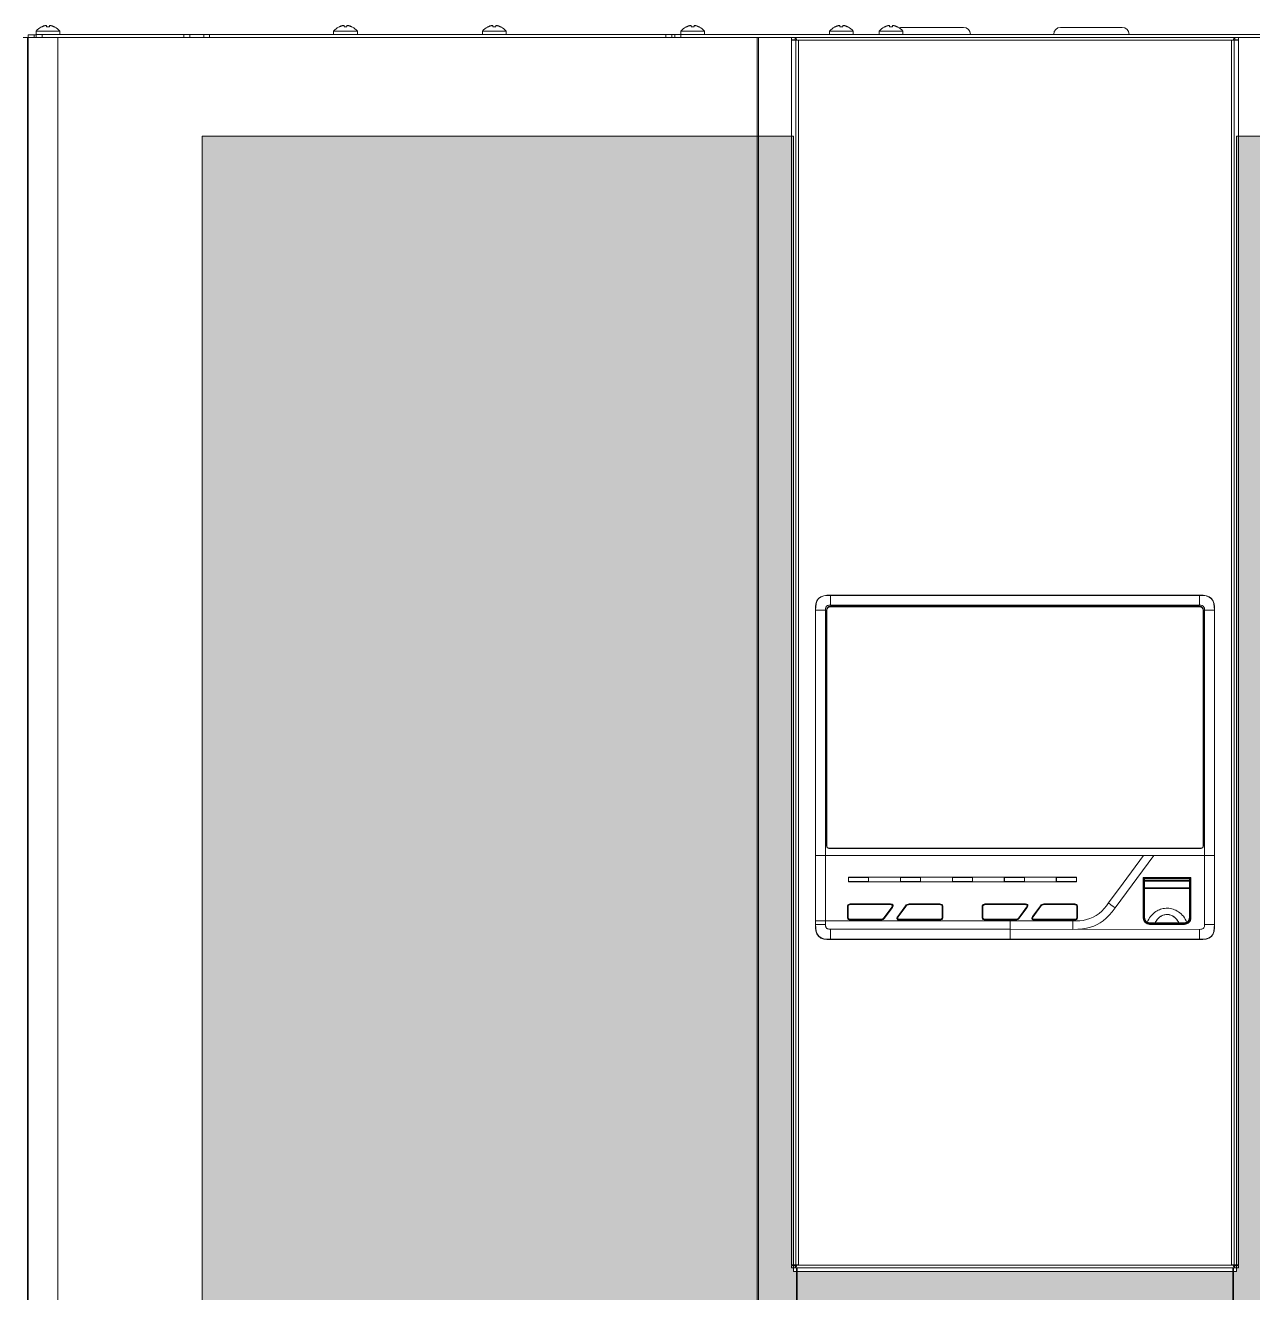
# Model space of a CAD drawing. Header units: millimetres. Extents: x 0 to 299, y -18 to 195.
# Drawn here: x 199.5 to 261.1, y 131.4 to 195 of the extents above; entities that cross this region are included whole.
import ezdxf

# ---------------------------------------------------------------- set-up
doc = ezdxf.new("R2010")
doc.units = ezdxf.units.MM
for name, color, linetype in [('2401-00460-M6-12PSTTHC_0', 7, 'Continuous'), ('4203-78022_0', 7, 'Continuous'), ('4208-01638_A_0', 7, 'Continuous'), ('4208-01643_A_0', 7, 'Continuous'), ('4209-00025-D30_0', 7, 'Continuous'), ('4212-06592_0', 7, 'Continuous'), ('4212-14515_0', 7, 'Continuous'), ('4212-14522_1_0', 7, 'Continuous'), ('4212-14525_0', 7, 'Continuous'), ('4212-14529_0', 7, 'Continuous'), ('ANJIAN_A_0', 7, 'Continuous'), ('DAOGUANGZHU_A_0', 7, 'Continuous'), ('EPO-ANJIAN_A_0', 7, 'Continuous'), ('EPO_A_0', 7, 'Continuous'), ('ZHUANGSHIMIANBAN_A_0', 7, 'Continuous')]:
    doc.layers.add(name, color=color, linetype=linetype)

msp = doc.modelspace()

# ---------------------------------------------------------------- hatches: boundary and pattern name
at = {"lineweight": 18}
h = msp.add_hatch(dxfattribs=at)
h.set_pattern_fill('HONEY', color=256, scale=0.298618, style=0)
h.set_pattern_definition([(0, (-4325.0375, -836.6914), (1.4221659, 0.82108767), [0.9481106, -1.8962212]), (120, (-4325.0375, -836.6914), (-1.42216573, 0.82108796), [0.9481106, -1.8962212]), (60, (-4325.0375, -836.6914), (1.7e-07, 1.64217563), [-1.8962212, 0.9481106])])
h.paths.add_polyline_path([(9.267, 189.393), (9.267, 15.727), (41.279, 15.727), (41.279, 189.393)])
edge = h.paths.add_edge_path()
edge.add_line((59.037, 15.727), (59.037, 189.443))
edge.add_line((90.849, 15.727), (59.037, 15.727))
edge.add_line((90.849, 189.443), (90.849, 15.727))
edge.add_line((59.037, 189.443), (90.849, 189.443))
edge = h.paths.add_edge_path()
edge.add_line((289.928, 15.727), (208.345, 15.727))
edge.add_line((208.345, 15.727), (208.345, 189.443))
edge.add_line((238.018, 189.443), (208.345, 189.443))
edge.add_line((238.018, 132.507), (238.018, 189.443))
edge.add_line((238.018, 132.507), (260.255, 132.507))
edge.add_line((260.255, 132.507), (260.255, 189.443))
edge.add_line((260.255, 189.443), (289.928, 189.443))
edge.add_line((289.928, 189.443), (289.928, 15.727))
edge = h.paths.add_edge_path()
edge.add_line((190.389, 15.727), (108.806, 15.727))
edge.add_line((108.806, 15.727), (108.806, 189.443))
edge.add_line((190.389, 189.443), (190.389, 15.727))
edge.add_line((108.806, 189.443), (190.389, 189.443))

# ---------------------------------------------------------------- linework, layer by layer
at = {"layer": '2401-00460-M6-12PSTTHC_0', "color": 7, "linetype": 'Continuous', "lineweight": 18}
for p, q in [((200.014, 194.549), (200.014, 194.709)), ((201.208, 194.709), (200.014, 194.709)), ((200.288, 194.919), (200.288, 194.924)), ((200.449, 194.985), (200.43, 194.98)), ((200.464, 194.989), (200.447, 194.985)), ((200.478, 194.992), (200.463, 194.988)), ((200.493, 194.995), (200.477, 194.992)), ((200.507, 194.997), (200.492, 194.995)), ((200.507, 194.997), (200.522, 195)), ((200.537, 195.001), (200.522, 195)), ((200.537, 194.919), (200.537, 195.001)), ((200.686, 195.001), (200.686, 194.919)), ((200.701, 195), (200.686, 195.001)), ((200.716, 194.997), (200.701, 195)), ((200.731, 194.995), (200.715, 194.997)), ((200.745, 194.992), (200.73, 194.995)), ((200.76, 194.988), (200.744, 194.992)), ((200.775, 194.985), (200.759, 194.989)), ((200.933, 194.92), (200.935, 194.919)), ((200.935, 194.924), (200.935, 194.919)), ((201.208, 194.549), (201.208, 194.709)), ((214.945, 194.549), (214.945, 194.709)), ((216.139, 194.709), (214.945, 194.709)), ((215.219, 194.919), (215.219, 194.924)), ((215.38, 194.985), (215.361, 194.98)), ((215.395, 194.989), (215.378, 194.985)), ((215.409, 194.992), (215.393, 194.988)), ((215.423, 194.995), (215.408, 194.992)), ((215.438, 194.997), (215.423, 194.995)), ((215.438, 194.997), (215.453, 195)), ((215.467, 195.001), (215.453, 195)), ((215.467, 194.919), (215.467, 195.001)), ((215.617, 195.001), (215.617, 194.919)), ((215.632, 195), (215.617, 195.001)), ((215.647, 194.997), (215.632, 195)), ((215.662, 194.995), (215.646, 194.997)), ((215.676, 194.992), (215.661, 194.995)), ((215.691, 194.988), (215.675, 194.992)), ((215.706, 194.985), (215.689, 194.989)), ((215.864, 194.92), (215.866, 194.919)), ((215.866, 194.924), (215.866, 194.919)), ((216.139, 194.549), (216.139, 194.709)), ((222.41, 194.549), (222.41, 194.709)), ((223.605, 194.709), (222.41, 194.709)), ((222.684, 194.919), (222.684, 194.924)), ((222.845, 194.985), (222.826, 194.98)), ((222.86, 194.989), (222.844, 194.985)), ((222.874, 194.992), (222.859, 194.988)), ((222.889, 194.995), (222.874, 194.992)), ((222.903, 194.997), (222.888, 194.995)), ((222.903, 194.997), (222.918, 195)), ((222.933, 195.001), (222.918, 195)), ((222.933, 194.919), (222.933, 195.001)), ((223.082, 195.001), (223.082, 194.919)), ((223.097, 195), (223.082, 195.001)), ((223.112, 194.997), (223.097, 195)), ((223.127, 194.995), (223.112, 194.997)), ((223.142, 194.992), (223.126, 194.995)), ((223.156, 194.988), (223.141, 194.992)), ((223.172, 194.985), (223.155, 194.989)), ((223.329, 194.92), (223.331, 194.919)), ((223.331, 194.924), (223.331, 194.919)), ((223.605, 194.549), (223.605, 194.709)), ((232.364, 194.549), (232.364, 194.709)), ((233.559, 194.709), (232.364, 194.709)), ((232.638, 194.919), (232.638, 194.924)), ((232.799, 194.985), (232.78, 194.98)), ((232.814, 194.989), (232.797, 194.985)), ((232.828, 194.992), (232.813, 194.988)), ((232.843, 194.995), (232.827, 194.992)), ((232.857, 194.997), (232.842, 194.995)), ((232.857, 194.997), (232.872, 195)), ((232.887, 195.001), (232.872, 195)), ((232.887, 194.919), (232.887, 195.001)), ((233.036, 195.001), (233.036, 194.919)), ((233.051, 195), (233.036, 195.001)), ((233.066, 194.997), (233.051, 195)), ((233.081, 194.995), (233.066, 194.997)), ((233.096, 194.992), (233.08, 194.995)), ((233.11, 194.988), (233.095, 194.992)), ((233.126, 194.985), (233.109, 194.989)), ((233.283, 194.92), (233.285, 194.919)), ((233.285, 194.924), (233.285, 194.919)), ((233.559, 194.549), (233.559, 194.709)), ((241.024, 194.709), (239.83, 194.709)), ((239.83, 194.549), (239.83, 194.709)), ((240.103, 194.919), (240.103, 194.924)), ((240.265, 194.985), (240.246, 194.98)), ((240.28, 194.989), (240.263, 194.985)), ((240.294, 194.992), (240.278, 194.988)), ((240.308, 194.995), (240.293, 194.992)), ((240.323, 194.997), (240.307, 194.995)), ((240.322, 194.997), (240.337, 195)), ((240.352, 195.001), (240.337, 195)), ((240.352, 194.919), (240.352, 195.001)), ((240.502, 195.001), (240.502, 194.919)), ((240.516, 195), (240.502, 195.001)), ((240.531, 194.997), (240.516, 195)), ((240.546, 194.995), (240.531, 194.997)), ((240.561, 194.992), (240.546, 194.995)), ((240.576, 194.988), (240.56, 194.992)), ((240.591, 194.985), (240.574, 194.989)), ((240.748, 194.92), (240.75, 194.919)), ((240.75, 194.924), (240.75, 194.919)), ((241.024, 194.549), (241.024, 194.709)), ((243.513, 194.709), (242.318, 194.709)), ((242.318, 194.549), (242.318, 194.709)), ((242.592, 194.919), (242.592, 194.924)), ((242.753, 194.985), (242.734, 194.98)), ((242.768, 194.989), (242.751, 194.985)), ((242.782, 194.992), (242.767, 194.988)), ((242.797, 194.995), (242.781, 194.992)), ((242.811, 194.997), (242.796, 194.995)), ((242.811, 194.997), (242.826, 195)), ((242.841, 195.001), (242.826, 195)), ((242.841, 194.919), (242.841, 195.001)), ((242.99, 195.001), (242.99, 194.919)), ((243.005, 195), (242.99, 195.001)), ((243.02, 194.997), (243.005, 195)), ((243.035, 194.995), (243.019, 194.997)), ((243.049, 194.992), (243.034, 194.995)), ((243.064, 194.988), (243.048, 194.992)), ((243.079, 194.985), (243.063, 194.989)), ((243.237, 194.92), (243.239, 194.919)), ((243.239, 194.924), (243.239, 194.919)), ((243.513, 194.549), (243.513, 194.709))]:
    msp.add_line(p, q, dxfattribs=at)
for points in [[(200.288, 194.924), (200.262, 194.909), (200.201, 194.869), (200.139, 194.823), (200.077, 194.769), (200.014, 194.709)], [(200.288, 194.919), (200.317, 194.935), (200.344, 194.947), (200.368, 194.958), (200.39, 194.966), (200.411, 194.974), (200.43, 194.98)], [(200.433, 194.981), (200.416, 194.975), (200.396, 194.969), (200.375, 194.96), (200.352, 194.951), (200.33, 194.941), (200.314, 194.933)], [(200.611, 194.924), (200.586, 194.924), (200.561, 194.922), (200.537, 194.919)], [(200.686, 194.919), (200.661, 194.922), (200.636, 194.924), (200.611, 194.924)], [(200.935, 194.919), (200.905, 194.935), (200.879, 194.947), (200.855, 194.958), (200.832, 194.966), (200.811, 194.974), (200.792, 194.98), (200.773, 194.985)], [(200.789, 194.981), (200.807, 194.975), (200.826, 194.969), (200.848, 194.96), (200.87, 194.951), (200.893, 194.941), (200.909, 194.933)], [(200.935, 194.924), (200.96, 194.909), (201.022, 194.869), (201.084, 194.823), (201.146, 194.769), (201.208, 194.709)], [(215.219, 194.924), (215.193, 194.909), (215.132, 194.869), (215.07, 194.823), (215.007, 194.769), (214.945, 194.709)], [(215.219, 194.919), (215.248, 194.935), (215.275, 194.947), (215.299, 194.958), (215.321, 194.966), (215.342, 194.974), (215.361, 194.98)], [(215.364, 194.981), (215.346, 194.975), (215.327, 194.969), (215.305, 194.96), (215.283, 194.951), (215.261, 194.941), (215.245, 194.933)], [(215.542, 194.924), (215.517, 194.924), (215.492, 194.922), (215.467, 194.919)], [(215.617, 194.919), (215.592, 194.922), (215.567, 194.924), (215.542, 194.924)], [(215.866, 194.919), (215.836, 194.935), (215.81, 194.947), (215.786, 194.958), (215.763, 194.966), (215.742, 194.974), (215.723, 194.98), (215.704, 194.985)], [(215.72, 194.981), (215.738, 194.975), (215.757, 194.969), (215.779, 194.96), (215.801, 194.951), (215.824, 194.941), (215.84, 194.933)], [(215.866, 194.924), (215.891, 194.909), (215.953, 194.869), (216.015, 194.823), (216.077, 194.769), (216.139, 194.709)], [(222.684, 194.924), (222.659, 194.909), (222.597, 194.869), (222.535, 194.823), (222.473, 194.769), (222.41, 194.709)], [(222.684, 194.919), (222.713, 194.935), (222.74, 194.947), (222.764, 194.958), (222.786, 194.966), (222.807, 194.974), (222.826, 194.98)], [(222.83, 194.981), (222.812, 194.975), (222.792, 194.969), (222.771, 194.96), (222.748, 194.951), (222.726, 194.941), (222.71, 194.933)], [(223.008, 194.924), (222.983, 194.924), (222.958, 194.922), (222.933, 194.919)], [(223.082, 194.919), (223.057, 194.922), (223.032, 194.924), (223.008, 194.924)], [(223.331, 194.919), (223.302, 194.935), (223.275, 194.947), (223.251, 194.958), (223.229, 194.966), (223.208, 194.974), (223.189, 194.98), (223.17, 194.985)], [(223.186, 194.981), (223.203, 194.975), (223.223, 194.969), (223.244, 194.96), (223.267, 194.951), (223.289, 194.941), (223.305, 194.933)], [(223.331, 194.924), (223.357, 194.909), (223.418, 194.869), (223.48, 194.823), (223.542, 194.769), (223.605, 194.709)], [(232.638, 194.924), (232.613, 194.909), (232.551, 194.869), (232.489, 194.823), (232.427, 194.769), (232.364, 194.709)], [(232.638, 194.919), (232.667, 194.935), (232.694, 194.947), (232.718, 194.958), (232.74, 194.966), (232.761, 194.974), (232.78, 194.98)], [(232.783, 194.981), (232.766, 194.975), (232.746, 194.969), (232.725, 194.96), (232.702, 194.951), (232.68, 194.941), (232.664, 194.933)], [(232.961, 194.924), (232.937, 194.924), (232.912, 194.922), (232.887, 194.919)], [(233.036, 194.919), (233.011, 194.922), (232.986, 194.924), (232.961, 194.924)], [(233.285, 194.919), (233.256, 194.935), (233.229, 194.947), (233.205, 194.958), (233.183, 194.966), (233.162, 194.974), (233.143, 194.98), (233.124, 194.985)], [(233.139, 194.981), (233.157, 194.975), (233.177, 194.969), (233.198, 194.96), (233.221, 194.951), (233.243, 194.941), (233.259, 194.933)], [(233.285, 194.924), (233.31, 194.909), (233.372, 194.869), (233.434, 194.823), (233.496, 194.769), (233.559, 194.709)], [(240.103, 194.924), (240.078, 194.909), (240.016, 194.869), (239.954, 194.823), (239.892, 194.769), (239.83, 194.709)], [(240.103, 194.919), (240.133, 194.935), (240.159, 194.947), (240.184, 194.958), (240.206, 194.966), (240.227, 194.974), (240.246, 194.98)], [(240.249, 194.981), (240.231, 194.975), (240.212, 194.969), (240.19, 194.96), (240.168, 194.951), (240.145, 194.941), (240.129, 194.933)], [(240.427, 194.924), (240.402, 194.924), (240.377, 194.922), (240.352, 194.919)], [(240.502, 194.919), (240.477, 194.922), (240.452, 194.924), (240.427, 194.924)], [(240.75, 194.919), (240.721, 194.935), (240.694, 194.947), (240.67, 194.958), (240.648, 194.966), (240.627, 194.974), (240.608, 194.98), (240.589, 194.985)], [(240.605, 194.981), (240.623, 194.975), (240.642, 194.969), (240.664, 194.96), (240.686, 194.951), (240.708, 194.941), (240.724, 194.933)], [(240.75, 194.924), (240.776, 194.909), (240.837, 194.869), (240.899, 194.823), (240.962, 194.769), (241.024, 194.709)], [(242.592, 194.924), (242.566, 194.909), (242.505, 194.869), (242.443, 194.823), (242.381, 194.769), (242.318, 194.709)], [(242.592, 194.919), (242.621, 194.935), (242.648, 194.947), (242.672, 194.958), (242.694, 194.966), (242.715, 194.974), (242.734, 194.98)], [(242.737, 194.981), (242.72, 194.975), (242.7, 194.969), (242.679, 194.96), (242.656, 194.951), (242.634, 194.941), (242.618, 194.933)], [(242.915, 194.924), (242.891, 194.924), (242.866, 194.922), (242.841, 194.919)], [(242.99, 194.919), (242.965, 194.922), (242.94, 194.924), (242.915, 194.924)], [(243.239, 194.919), (243.21, 194.935), (243.183, 194.947), (243.159, 194.958), (243.136, 194.966), (243.116, 194.974), (243.097, 194.98), (243.077, 194.985)], [(243.093, 194.981), (243.111, 194.975), (243.131, 194.969), (243.152, 194.96), (243.175, 194.951), (243.197, 194.941), (243.213, 194.933)], [(243.239, 194.924), (243.264, 194.909), (243.326, 194.869), (243.388, 194.823), (243.45, 194.769), (243.513, 194.709)]]:
    msp.add_lwpolyline(points, dxfattribs=at)
at = {"layer": '4203-78022_0', "color": 7, "linetype": 'Continuous', "lineweight": 18}
for p, q in [((260.346, 194.4), (237.927, 194.4)), ((237.927, 194.4), (237.927, 194.281)), ((237.927, 194.281), (238.102, 194.281)), ((238.265, 194.251), (237.927, 194.251)), ((237.927, 132.835), (237.927, 194.251)), ((238.102, 194.4), (238.102, 194.281)), ((238.147, 132.835), (238.147, 194.251)), ((238.177, 194.288), (238.187, 194.261)), ((260.086, 194.261), (238.187, 194.261)), ((238.187, 194.251), (238.187, 194.261)), ((238.265, 132.835), (238.265, 194.251)), ((260.008, 194.251), (260.346, 194.251)), ((260.008, 194.251), (260.008, 132.835)), ((260.097, 194.288), (260.086, 194.261)), ((260.086, 194.251), (260.086, 194.261)), ((260.127, 194.251), (260.127, 132.835)), ((260.171, 194.4), (260.171, 194.281)), ((260.171, 194.281), (260.346, 194.281)), ((260.346, 194.4), (260.346, 194.281)), ((260.346, 194.251), (260.346, 132.835)), ((238.265, 132.835), (237.927, 132.835)), ((238.102, 132.805), (237.927, 132.805)), ((237.927, 132.686), (237.927, 132.805)), ((260.346, 132.686), (237.927, 132.686)), ((238.102, 132.686), (238.102, 132.805)), ((238.177, 132.798), (238.187, 132.825)), ((238.187, 132.825), (238.187, 132.835)), ((260.086, 132.825), (238.187, 132.825)), ((260.008, 132.835), (260.346, 132.835)), ((260.086, 132.825), (260.086, 132.835)), ((260.097, 132.798), (260.086, 132.825)), ((260.346, 132.805), (260.171, 132.805)), ((260.171, 132.686), (260.171, 132.805)), ((260.346, 132.686), (260.346, 132.805))]:
    msp.add_line(p, q, dxfattribs=at)
for points in [[(238.102, 194.4), (238.113, 194.397), (238.123, 194.389), (238.134, 194.377), (238.145, 194.359), (238.155, 194.338), (238.166, 194.314), (238.177, 194.288)], [(238.102, 194.281), (238.113, 194.28), (238.123, 194.279), (238.134, 194.277), (238.145, 194.275), (238.155, 194.272), (238.166, 194.268), (238.177, 194.265), (238.187, 194.261)], [(260.171, 194.281), (260.161, 194.28), (260.15, 194.279), (260.139, 194.277), (260.129, 194.275), (260.118, 194.272), (260.107, 194.268), (260.097, 194.265), (260.086, 194.261)], [(260.171, 194.4), (260.161, 194.397), (260.15, 194.389), (260.139, 194.377), (260.129, 194.359), (260.118, 194.338), (260.107, 194.314), (260.097, 194.288)], [(238.102, 132.805), (238.113, 132.806), (238.123, 132.807), (238.134, 132.809), (238.145, 132.811), (238.155, 132.814), (238.166, 132.817), (238.177, 132.821), (238.187, 132.825)], [(238.102, 132.686), (238.113, 132.688), (238.123, 132.696), (238.134, 132.709), (238.145, 132.727), (238.155, 132.748), (238.166, 132.772), (238.177, 132.798)], [(260.171, 132.805), (260.161, 132.806), (260.15, 132.807), (260.139, 132.809), (260.129, 132.811), (260.118, 132.814), (260.107, 132.817), (260.097, 132.821), (260.086, 132.825)], [(260.171, 132.686), (260.161, 132.688), (260.15, 132.696), (260.139, 132.709), (260.129, 132.727), (260.118, 132.748), (260.107, 132.772), (260.097, 132.798)]]:
    msp.add_lwpolyline(points, dxfattribs=at)
at = {"layer": '4208-01638_A_0', "color": 7, "linetype": 'Continuous', "lineweight": 18}
for p, q in [((239.122, 149.911), (239.123, 153.377)), ((239.123, 153.377), (259.14, 153.375)), ((239.133, 153.377), (239.133, 149.911)), ((239.631, 153.377), (239.63, 150.097)), ((256.11, 153.375), (254.164, 150.741)), ((254.56, 151.98), (255.59, 153.375)), ((258.642, 153.375), (258.642, 149.869)), ((259.139, 149.908), (259.14, 153.375)), ((259.15, 153.375), (259.15, 149.908)), ((252.225, 152.288), (240.778, 152.289)), ((240.778, 152.289), (240.778, 152.054)), ((241.793, 152.054), (240.778, 152.054)), ((241.793, 152.054), (241.793, 152.289)), ((241.793, 152.054), (243.386, 152.054)), ((243.386, 152.289), (243.386, 152.054)), ((243.386, 152.054), (249.617, 152.053)), ((244.401, 152.053), (244.401, 152.289)), ((245.993, 152.289), (245.993, 152.053)), ((247.009, 152.053), (247.009, 152.289)), ((248.601, 152.288), (248.601, 152.053)), ((249.617, 152.053), (249.617, 152.288)), ((249.617, 152.053), (251.209, 152.053)), ((251.209, 152.288), (251.209, 152.053)), ((252.225, 152.053), (251.209, 152.053)), ((252.225, 152.053), (252.225, 152.288)), ((253.827, 150.988), (254.56, 151.98)), ((257.959, 152.262), (255.57, 152.262)), ((255.57, 152.262), (255.57, 150.231)), ((255.59, 152.242), (255.57, 152.262)), ((255.59, 152.242), (257.94, 152.242)), ((255.59, 150.231), (255.59, 152.242)), ((255.59, 152.057), (255.62, 152.057)), ((257.91, 152.057), (257.939, 152.057)), ((257.94, 152.242), (257.939, 150.231)), ((257.94, 152.242), (257.959, 152.262)), ((257.959, 150.231), (257.959, 152.262)), ((255.59, 151.838), (255.62, 151.838)), ((255.62, 151.615), (255.59, 151.615)), ((255.59, 151.595), (255.62, 151.595)), ((255.62, 151.565), (255.59, 151.565)), ((255.59, 151.545), (255.62, 151.545)), ((257.939, 151.615), (257.909, 151.615)), ((257.909, 151.595), (257.939, 151.595)), ((257.939, 151.565), (257.909, 151.565)), ((257.909, 151.545), (257.939, 151.545)), ((257.91, 151.838), (257.939, 151.838)), ((240.725, 150.283), (240.725, 150.798)), ((240.866, 150.938), (242.893, 150.938)), ((242.983, 150.76), (242.59, 150.227)), ((243.251, 150.314), (243.645, 150.848)), ((243.823, 150.938), (245.372, 150.938)), ((245.513, 150.797), (245.513, 150.274)), ((247.489, 150.282), (247.489, 150.797)), ((247.63, 150.938), (249.657, 150.937)), ((249.747, 150.76), (249.353, 150.227)), ((250.015, 150.313), (250.409, 150.848)), ((250.587, 150.937), (252.136, 150.937)), ((252.276, 150.796), (252.276, 150.273)), ((239.63, 150.097), (239.63, 149.864)), ((242.412, 150.138), (240.866, 150.142)), ((245.372, 150.134), (243.34, 150.136)), ((247.357, 150.083), (248.901, 150.083)), ((249.176, 150.137), (247.63, 150.141)), ((248.901, 150.083), (252.031, 150.083)), ((248.901, 149.167), (248.901, 150.082)), ((252.136, 150.133), (250.104, 150.135)), ((252.031, 149.664), (252.031, 150.082)), ((255.59, 150.231), (255.57, 150.231)), ((257.959, 150.231), (257.939, 150.231)), ((239.133, 149.911), (239.122, 149.911)), ((239.125, 149.74), (239.122, 149.911)), ((242.635, 149.67), (239.871, 149.678)), ((239.875, 149.168), (239.875, 149.678)), ((248.901, 149.665), (258.401, 149.664)), ((257.641, 149.932), (255.889, 149.933)), ((255.889, 149.913), (255.889, 149.933)), ((255.889, 149.913), (257.641, 149.913)), ((257.641, 149.932), (257.641, 149.913)), ((258.397, 149.155), (258.397, 149.664)), ((258.642, 149.908), (259.15, 149.908)), ((239.875, 149.157), (239.702, 149.16)), ((239.875, 149.168), (258.397, 149.166)), ((239.875, 149.157), (239.875, 149.168)), ((258.397, 149.155), (239.875, 149.157)), ((258.568, 149.158), (258.397, 149.155))]:
    msp.add_line(p, q, dxfattribs=at)
for points in [[(240.725, 150.797), (240.729, 150.846), (240.746, 150.887), (240.777, 150.918), (240.818, 150.934), (240.866, 150.937)], [(242.893, 150.937), (242.933, 150.935), (242.969, 150.927), (242.997, 150.911), (243.015, 150.888), (243.023, 150.859), (243.02, 150.827), (243.006, 150.793), (242.983, 150.76)], [(243.645, 150.847), (243.679, 150.887), (243.722, 150.917), (243.771, 150.933), (243.823, 150.937)], [(245.372, 150.937), (245.421, 150.933), (245.462, 150.916), (245.493, 150.885), (245.509, 150.844), (245.513, 150.796)], [(247.489, 150.796), (247.493, 150.845), (247.51, 150.886), (247.541, 150.917), (247.582, 150.933), (247.63, 150.937)], [(249.657, 150.936), (249.697, 150.935), (249.733, 150.926), (249.761, 150.91), (249.779, 150.887), (249.787, 150.858), (249.784, 150.826), (249.77, 150.792), (249.747, 150.759)], [(250.409, 150.847), (250.443, 150.886), (250.485, 150.916), (250.535, 150.932), (250.587, 150.936)], [(252.031, 150.083), (252.207, 150.085), (252.383, 150.094), (252.558, 150.115), (252.731, 150.151), (252.899, 150.205), (253.061, 150.276), (253.214, 150.364), (253.356, 150.467), (253.488, 150.584), (253.609, 150.712), (253.72, 150.847), (253.827, 150.988)], [(254.164, 150.741), (254.01, 150.54), (253.86, 150.367), (253.711, 150.22), (253.561, 150.097), (253.409, 149.993), (253.253, 149.905), (253.09, 149.831), (252.917, 149.77), (252.73, 149.722), (252.524, 149.688), (252.293, 149.669), (252.031, 149.664)], [(252.136, 150.936), (252.185, 150.932), (252.226, 150.916), (252.257, 150.885), (252.273, 150.843), (252.276, 150.795)], [(254.164, 150.741), (254.064, 150.816), (253.952, 150.898), (253.827, 150.989)], [(239.63, 150.097), (239.442, 150.095), (239.276, 150.095), (239.133, 150.097)], [(239.63, 150.097), (242.206, 150.089), (244.781, 150.084), (247.357, 150.083)], [(240.866, 150.142), (240.817, 150.146), (240.776, 150.163), (240.745, 150.194), (240.729, 150.235), (240.725, 150.283)], [(242.59, 150.227), (242.556, 150.188), (242.513, 150.158), (242.464, 150.142), (242.412, 150.138)], [(243.34, 150.136), (243.3, 150.138), (243.264, 150.146), (243.236, 150.163), (243.218, 150.186), (243.21, 150.215), (243.214, 150.247), (243.228, 150.281), (243.251, 150.314)], [(245.513, 150.274), (245.509, 150.225), (245.492, 150.184), (245.461, 150.153), (245.42, 150.137), (245.372, 150.135)], [(247.63, 150.141), (247.581, 150.145), (247.54, 150.162), (247.509, 150.193), (247.493, 150.234), (247.489, 150.282)], [(249.353, 150.227), (249.32, 150.187), (249.277, 150.157), (249.228, 150.141), (249.176, 150.137)], [(250.104, 150.135), (250.064, 150.137), (250.028, 150.146), (250, 150.162), (249.982, 150.186), (249.974, 150.214), (249.978, 150.246), (249.992, 150.28), (250.015, 150.313)], [(252.276, 150.273), (252.273, 150.225), (252.256, 150.183), (252.225, 150.153), (252.184, 150.137), (252.136, 150.134)], [(239.702, 149.16), (239.543, 149.179), (239.398, 149.228), (239.276, 149.315), (239.19, 149.438), (239.143, 149.583), (239.125, 149.74)], [(239.63, 149.904), (239.446, 149.905), (239.278, 149.907), (239.133, 149.911)], [(239.133, 149.911), (239.136, 149.735), (239.154, 149.578), (239.202, 149.436), (239.287, 149.317), (239.407, 149.234), (239.549, 149.188), (239.703, 149.171), (239.875, 149.168)], [(239.63, 149.864), (239.633, 149.829), (239.638, 149.799), (239.647, 149.772), (239.659, 149.749), (239.674, 149.73), (239.692, 149.714), (239.712, 149.702), (239.736, 149.693), (239.764, 149.686), (239.796, 149.681), (239.832, 149.679), (239.871, 149.678)], [(242.635, 149.67), (245.65, 149.666), (248.901, 149.665)], [(258.397, 149.166), (258.572, 149.169), (258.73, 149.187), (258.872, 149.235), (258.99, 149.32), (259.073, 149.44), (259.119, 149.581), (259.136, 149.736), (259.139, 149.908)], [(258.642, 149.869), (258.638, 149.815), (258.627, 149.769), (258.607, 149.732), (258.576, 149.7), (258.55, 149.684), (258.512, 149.672), (258.462, 149.665), (258.401, 149.664)], [(259.15, 149.908), (259.147, 149.735), (259.128, 149.576), (259.079, 149.431), (258.992, 149.309), (258.869, 149.223), (258.724, 149.176), (258.568, 149.158)]]:
    msp.add_lwpolyline(points, dxfattribs=at)
for centre, radius, start, end in [((255.889, 150.231), 0.319, 180.03939, 270.03478), ((255.889, 150.231), 0.299, 179.99154, 269.99352), ((257.641, 150.231), 0.319, 270.03479, 0.03936), ((257.641, 150.231), 0.299, 269.99352, 359.99154)]:
    msp.add_arc(centre, radius, start, end, dxfattribs=at)
at = {"layer": '4208-01643_A_0', "color": 7, "linetype": 'Continuous', "lineweight": 18}
for p, q in [((245.007, 166.425), (239.876, 166.425)), ((239.877, 165.917), (239.876, 166.425)), ((245.007, 166.415), (239.876, 166.415)), ((239.877, 165.917), (258.396, 165.917)), ((258.397, 166.425), (245.007, 166.425)), ((258.397, 166.415), (245.007, 166.415)), ((258.396, 165.917), (258.397, 166.425)), ((239.631, 165.671), (239.123, 165.672)), ((239.123, 165.672), (239.123, 153.375)), ((239.133, 165.672), (239.133, 153.375)), ((239.631, 153.375), (239.631, 165.683)), ((239.68, 165.668), (239.68, 153.843)), ((258.394, 165.867), (239.879, 165.867)), ((258.593, 153.843), (258.593, 165.668)), ((258.643, 165.712), (258.643, 153.375)), ((258.643, 165.671), (259.151, 165.672)), ((259.14, 153.375), (259.14, 165.672)), ((259.151, 153.375), (259.151, 165.672)), ((259.151, 153.375), (239.123, 153.375)), ((239.8, 153.723), (258.473, 153.723))]:
    msp.add_line(p, q, dxfattribs=at)
for points in [[(239.123, 165.672), (239.125, 165.84), (239.144, 165.993), (239.191, 166.135), (239.275, 166.256), (239.395, 166.344), (239.539, 166.397), (239.698, 166.421), (239.876, 166.425)], [(239.133, 165.672), (239.136, 165.838), (239.154, 165.99), (239.2, 166.13), (239.283, 166.25), (239.402, 166.336), (239.545, 166.388), (239.702, 166.411), (239.876, 166.415)], [(239.631, 165.683), (239.631, 165.727), (239.635, 165.765), (239.642, 165.799), (239.653, 165.828), (239.667, 165.851), (239.685, 165.871), (239.706, 165.887), (239.73, 165.899), (239.76, 165.909), (239.795, 165.914), (239.834, 165.917), (239.877, 165.917)], [(258.396, 165.917), (258.466, 165.915), (258.53, 165.904), (258.584, 165.874), (258.619, 165.829), (258.637, 165.774), (258.643, 165.712)], [(258.397, 166.425), (258.577, 166.421), (258.739, 166.396), (258.885, 166.34), (259.004, 166.25), (259.086, 166.127), (259.131, 165.987), (259.148, 165.835), (259.151, 165.672)], [(258.397, 166.415), (258.577, 166.41), (258.737, 166.386), (258.879, 166.331), (258.996, 166.243), (259.077, 166.124), (259.12, 165.986), (259.137, 165.836), (259.14, 165.672)]]:
    msp.add_lwpolyline(points, dxfattribs=at)
for centre, radius, start, end in [((239.879, 165.668), 0.199, 90, 180), ((258.394, 165.668), 0.199, 0, 90), ((239.8, 153.843), 0.119, 180, 270), ((258.473, 153.843), 0.119, 270, 0)]:
    msp.add_arc(centre, radius, start, end, dxfattribs=at)
at = {"layer": '4209-00025-D30_0', "color": 7, "linetype": 'Continuous', "lineweight": 18}
for p, q in [((243.463, 194.898), (246.549, 194.898)), ((251.426, 194.898), (254.512, 194.898))]:
    msp.add_line(p, q, dxfattribs=at)
for centre, start, end in [((243.463, 194.549), 90, 113.13669), ((246.549, 194.549), 0, 90), ((251.426, 194.549), 90, 180), ((254.512, 194.549), 0, 90)]:
    msp.add_arc(centre, 0.348, start, end, dxfattribs=at)
at = {"layer": '4212-06592_0', "color": 7, "linetype": 'Continuous', "lineweight": 18}
for p, q in [((199.616, 194.4), (199.367, 194.4)), ((199.586, 194.4), (199.586, 10.023))]:
    msp.add_line(p, q, dxfattribs=at)
at = {"layer": '4212-14515_0', "color": 7, "linetype": 'Continuous', "lineweight": 18}
for p, q in [((232.066, 194.549), (232.066, 194.4)), ((232.066, 194.549), (291.441, 194.549)), ((232.364, 194.549), (232.364, 194.4))]:
    msp.add_line(p, q, dxfattribs=at)
at = {"layer": '4212-14522_1_0', "color": 7, "linetype": 'Continuous', "lineweight": 18}
for p, q in [((199.616, 194.4), (199.616, 10.75)), ((237.927, 194.4), (199.616, 194.4)), ((201.109, 194.4), (201.109, 10.75)), ((236.204, 194.4), (236.204, 10.75)), ((236.267, 194.4), (236.267, 10.75)), ((238.175, 194.265), (238.175, 194.251)), ((260.098, 194.265), (260.098, 194.251)), ((298.657, 194.4), (260.346, 194.4)), ((238.175, 132.835), (238.175, 132.821)), ((238.175, 132.686), (238.175, 10.75)), ((238.201, 132.686), (238.201, 10.75)), ((260.072, 132.686), (260.072, 10.75)), ((260.098, 132.835), (260.098, 132.821)), ((260.098, 132.686), (260.098, 10.75))]:
    msp.add_line(p, q, dxfattribs=at)
at = {"layer": '4212-14522_1_0', "color": 0, "linetype": 'Continuous', "lineweight": 18}
for p, q in [((208.345, 15.727), (208.345, 189.443)), ((238.018, 189.443), (208.345, 189.443)), ((238.018, 132.507), (238.018, 189.443)), ((260.255, 189.443), (289.928, 189.443)), ((260.255, 132.507), (260.255, 189.443)), ((238.018, 132.507), (260.255, 132.507))]:
    msp.add_line(p, q, dxfattribs=at)
at = {"layer": '4212-14525_0', "color": 7, "linetype": 'Continuous', "lineweight": 18}
for p, q in [((199.616, 194.4), (199.616, 194.519)), ((199.616, 194.519), (200.014, 194.519)), ((199.914, 194.4), (199.914, 194.519))]:
    msp.add_line(p, q, dxfattribs=at)
at = {"layer": '4212-14529_0', "color": 7, "linetype": 'Continuous', "lineweight": 18}
for p, q in [((200.014, 194.4), (200.014, 194.549)), ((200.014, 194.549), (232.066, 194.549)), ((200.313, 194.4), (200.313, 194.549)), ((207.43, 194.4), (207.43, 194.549)), ((207.728, 194.4), (207.728, 194.549)), ((208.425, 194.4), (208.425, 194.549)), ((208.724, 194.4), (208.724, 194.549)), ((231.618, 194.4), (231.618, 194.549)), ((231.916, 194.4), (231.916, 194.549))]:
    msp.add_line(p, q, dxfattribs=at)
at = {"layer": 'ANJIAN_A_0', "color": 7, "linetype": 'Continuous', "lineweight": 18}
for p, q in [((240.75, 150.798), (240.742, 150.798)), ((240.742, 150.798), (240.743, 150.283)), ((240.75, 150.798), (240.75, 150.283)), ((240.76, 150.282), (240.76, 150.797)), ((240.866, 150.921), (242.893, 150.921)), ((240.866, 150.903), (240.866, 150.921)), ((242.893, 150.913), (240.866, 150.914)), ((242.893, 150.903), (240.866, 150.903)), ((242.562, 150.247), (242.955, 150.78)), ((242.563, 150.233), (242.963, 150.775)), ((242.969, 150.77), (242.569, 150.229)), ((242.893, 150.921), (242.893, 150.903)), ((242.963, 150.775), (242.955, 150.78)), ((242.963, 150.775), (242.969, 150.77)), ((243.659, 150.838), (243.265, 150.303)), ((243.665, 150.834), (243.271, 150.299)), ((243.673, 150.827), (243.279, 150.293)), ((243.659, 150.838), (243.665, 150.834)), ((243.665, 150.834), (243.673, 150.827)), ((243.823, 150.921), (245.372, 150.921)), ((243.823, 150.903), (243.823, 150.921)), ((245.372, 150.913), (243.823, 150.913)), ((245.372, 150.903), (243.823, 150.903)), ((245.372, 150.921), (245.372, 150.903)), ((245.478, 150.796), (245.478, 150.273)), ((245.488, 150.797), (245.496, 150.797)), ((245.488, 150.797), (245.488, 150.274)), ((245.495, 150.797), (245.495, 150.274)), ((247.514, 150.797), (247.506, 150.797)), ((247.506, 150.797), (247.507, 150.282)), ((247.514, 150.797), (247.514, 150.282)), ((247.524, 150.282), (247.524, 150.796)), ((247.63, 150.921), (249.657, 150.92)), ((247.63, 150.902), (247.63, 150.921)), ((249.657, 150.913), (247.63, 150.913)), ((249.657, 150.902), (247.63, 150.902)), ((249.326, 150.246), (249.719, 150.78)), ((249.327, 150.233), (249.727, 150.774)), ((249.733, 150.77), (249.333, 150.228)), ((249.657, 150.92), (249.657, 150.902)), ((249.727, 150.774), (249.719, 150.78)), ((249.727, 150.774), (249.733, 150.77)), ((250.423, 150.837), (250.029, 150.303)), ((250.429, 150.833), (250.034, 150.298)), ((250.437, 150.826), (250.043, 150.292)), ((250.423, 150.837), (250.429, 150.833)), ((250.429, 150.833), (250.437, 150.826)), ((250.587, 150.92), (252.136, 150.92)), ((250.587, 150.902), (250.587, 150.92)), ((252.136, 150.912), (250.587, 150.913)), ((252.136, 150.902), (250.587, 150.902)), ((252.136, 150.92), (252.136, 150.902)), ((252.242, 150.796), (252.242, 150.273)), ((252.252, 150.796), (252.259, 150.796)), ((252.252, 150.796), (252.252, 150.273)), ((252.259, 150.796), (252.259, 150.273)), ((240.743, 150.283), (240.75, 150.283)), ((240.866, 150.176), (242.423, 150.172)), ((240.866, 150.176), (240.866, 150.16)), ((240.866, 150.167), (242.423, 150.162)), ((242.423, 150.156), (240.866, 150.16)), ((242.423, 150.172), (242.423, 150.156)), ((242.555, 150.239), (242.562, 150.247)), ((242.569, 150.229), (242.563, 150.233)), ((243.235, 150.255), (243.242, 150.252)), ((243.271, 150.299), (243.265, 150.303)), ((243.34, 150.17), (245.372, 150.168)), ((243.34, 150.17), (243.34, 150.154)), ((243.34, 150.161), (245.372, 150.158)), ((245.372, 150.152), (243.34, 150.154)), ((245.372, 150.152), (245.372, 150.168)), ((245.495, 150.274), (245.488, 150.274)), ((247.507, 150.282), (247.514, 150.282)), ((247.63, 150.175), (249.187, 150.171)), ((247.63, 150.175), (247.63, 150.159)), ((247.63, 150.166), (249.186, 150.162)), ((249.186, 150.155), (247.63, 150.159)), ((249.187, 150.171), (249.186, 150.155)), ((249.319, 150.238), (249.326, 150.246)), ((249.333, 150.228), (249.327, 150.233)), ((249.999, 150.254), (250.005, 150.251)), ((250.034, 150.298), (250.029, 150.303)), ((250.104, 150.169), (252.136, 150.167)), ((250.104, 150.169), (250.104, 150.16)), ((250.104, 150.16), (252.136, 150.158)), ((250.104, 150.153), (250.104, 150.16)), ((252.136, 150.151), (250.104, 150.153)), ((252.136, 150.151), (252.136, 150.167)), ((252.259, 150.273), (252.252, 150.273))]:
    msp.add_line(p, q, dxfattribs=at)
for points in [[(240.743, 150.798), (240.743, 150.82), (240.746, 150.84), (240.75, 150.857), (240.756, 150.871), (240.763, 150.883), (240.771, 150.893), (240.781, 150.901), (240.793, 150.908), (240.807, 150.914), (240.824, 150.918), (240.844, 150.921), (240.866, 150.921)], [(240.75, 150.798), (240.752, 150.832), (240.76, 150.862), (240.777, 150.888), (240.803, 150.904), (240.833, 150.911), (240.866, 150.914)], [(240.75, 150.798), (240.751, 150.797), (240.755, 150.797), (240.76, 150.797)], [(240.866, 150.903), (240.835, 150.901), (240.808, 150.895), (240.787, 150.882), (240.772, 150.864), (240.765, 150.843), (240.761, 150.821), (240.76, 150.797)], [(242.893, 150.921), (242.922, 150.92), (242.949, 150.917), (242.971, 150.908), (242.989, 150.896), (243.001, 150.88), (243.006, 150.861), (243.005, 150.84), (242.999, 150.817), (242.986, 150.794), (242.969, 150.77)], [(242.893, 150.913), (242.92, 150.913), (242.945, 150.91), (242.966, 150.902), (242.983, 150.891), (242.994, 150.877), (242.999, 150.859), (242.998, 150.84), (242.991, 150.818), (242.979, 150.797), (242.963, 150.775)], [(242.893, 150.903), (242.918, 150.902), (242.94, 150.9), (242.959, 150.894), (242.974, 150.885), (242.985, 150.872), (242.989, 150.856), (242.987, 150.838), (242.98, 150.819), (242.969, 150.8), (242.955, 150.78)], [(243.659, 150.838), (243.684, 150.868), (243.713, 150.893), (243.747, 150.91), (243.785, 150.919), (243.823, 150.921)], [(243.665, 150.834), (243.689, 150.862), (243.717, 150.886), (243.75, 150.903), (243.786, 150.911), (243.823, 150.913)], [(243.673, 150.827), (243.696, 150.854), (243.722, 150.877), (243.754, 150.893), (243.788, 150.901), (243.823, 150.903)], [(245.372, 150.921), (245.394, 150.92), (245.414, 150.917), (245.431, 150.913), (245.445, 150.907), (245.457, 150.9), (245.467, 150.892), (245.475, 150.882), (245.482, 150.87), (245.488, 150.856), (245.492, 150.839), (245.495, 150.819), (245.495, 150.797)], [(245.372, 150.913), (245.406, 150.911), (245.436, 150.903), (245.462, 150.886), (245.478, 150.861), (245.486, 150.831), (245.488, 150.797)], [(245.478, 150.796), (245.476, 150.828), (245.47, 150.854), (245.457, 150.876), (245.439, 150.89), (245.418, 150.898), (245.396, 150.902), (245.372, 150.903)], [(245.488, 150.797), (245.487, 150.797), (245.483, 150.797), (245.478, 150.796)], [(247.507, 150.797), (247.507, 150.819), (247.51, 150.839), (247.514, 150.856), (247.52, 150.87), (247.527, 150.882), (247.535, 150.892), (247.545, 150.9), (247.557, 150.907), (247.571, 150.913), (247.588, 150.917), (247.608, 150.92), (247.63, 150.921)], [(247.514, 150.797), (247.516, 150.831), (247.524, 150.861), (247.541, 150.887), (247.567, 150.903), (247.597, 150.911), (247.63, 150.913)], [(247.514, 150.797), (247.515, 150.796), (247.519, 150.796), (247.524, 150.796)], [(247.63, 150.902), (247.599, 150.9), (247.572, 150.894), (247.551, 150.881), (247.536, 150.863), (247.529, 150.842), (247.525, 150.82), (247.524, 150.796)], [(249.657, 150.92), (249.686, 150.92), (249.713, 150.916), (249.735, 150.908), (249.753, 150.895), (249.764, 150.88), (249.77, 150.861), (249.769, 150.839), (249.762, 150.817), (249.75, 150.793), (249.733, 150.77)], [(249.657, 150.913), (249.684, 150.912), (249.709, 150.909), (249.73, 150.902), (249.746, 150.891), (249.758, 150.876), (249.762, 150.859), (249.761, 150.839), (249.755, 150.818), (249.742, 150.796), (249.727, 150.774)], [(249.657, 150.902), (249.681, 150.902), (249.704, 150.899), (249.723, 150.893), (249.738, 150.884), (249.749, 150.871), (249.753, 150.855), (249.751, 150.837), (249.744, 150.818), (249.733, 150.799), (249.719, 150.78)], [(250.423, 150.837), (250.447, 150.867), (250.477, 150.892), (250.511, 150.91), (250.548, 150.918), (250.587, 150.92)], [(250.429, 150.833), (250.453, 150.861), (250.481, 150.886), (250.514, 150.902), (250.55, 150.91), (250.587, 150.913)], [(250.437, 150.826), (250.46, 150.854), (250.486, 150.877), (250.517, 150.893), (250.552, 150.9), (250.587, 150.902)], [(252.136, 150.92), (252.158, 150.919), (252.178, 150.917), (252.195, 150.912), (252.209, 150.906), (252.221, 150.899), (252.231, 150.891), (252.239, 150.881), (252.246, 150.869), (252.252, 150.855), (252.256, 150.838), (252.259, 150.818), (252.259, 150.796)], [(252.136, 150.912), (252.17, 150.91), (252.2, 150.902), (252.226, 150.885), (252.242, 150.86), (252.25, 150.83), (252.252, 150.796)], [(252.242, 150.796), (252.24, 150.827), (252.233, 150.854), (252.221, 150.875), (252.203, 150.889), (252.182, 150.897), (252.16, 150.901), (252.136, 150.902)], [(252.252, 150.796), (252.25, 150.796), (252.247, 150.796), (252.242, 150.796)], [(240.866, 150.16), (240.844, 150.161), (240.824, 150.164), (240.807, 150.168), (240.793, 150.174), (240.781, 150.181), (240.771, 150.189), (240.763, 150.199), (240.756, 150.211), (240.751, 150.225), (240.746, 150.242), (240.744, 150.261), (240.743, 150.283)], [(240.866, 150.167), (240.832, 150.169), (240.801, 150.177), (240.776, 150.194), (240.76, 150.22), (240.752, 150.25), (240.75, 150.283)], [(240.75, 150.283), (240.751, 150.283), (240.755, 150.283), (240.76, 150.282)], [(240.76, 150.282), (240.762, 150.251), (240.768, 150.225), (240.781, 150.203), (240.799, 150.189), (240.82, 150.181), (240.842, 150.177), (240.866, 150.176)], [(242.555, 150.239), (242.529, 150.211), (242.497, 150.189), (242.461, 150.176), (242.423, 150.172)], [(242.563, 150.233), (242.535, 150.204), (242.501, 150.181), (242.463, 150.167), (242.423, 150.163)], [(242.423, 150.156), (242.465, 150.161), (242.504, 150.175), (242.54, 150.198), (242.569, 150.229)], [(242.555, 150.239), (242.559, 150.236), (242.562, 150.234), (242.563, 150.233)], [(242.562, 150.247), (242.565, 150.244), (242.568, 150.243), (242.57, 150.242)], [(243.34, 150.154), (243.314, 150.154), (243.292, 150.157), (243.272, 150.163), (243.254, 150.172), (243.241, 150.184), (243.232, 150.199), (243.228, 150.217), (243.229, 150.235), (243.235, 150.255)], [(243.235, 150.255), (243.241, 150.267), (243.248, 150.279), (243.256, 150.291), (243.265, 150.303)], [(243.34, 150.161), (243.313, 150.161), (243.29, 150.165), (243.27, 150.171), (243.253, 150.181), (243.241, 150.196), (243.236, 150.213), (243.236, 150.232), (243.242, 150.252)], [(243.242, 150.252), (243.249, 150.268), (243.259, 150.283), (243.271, 150.299)], [(243.34, 150.17), (243.316, 150.17), (243.294, 150.173), (243.274, 150.179), (243.259, 150.188), (243.249, 150.201), (243.245, 150.217), (243.247, 150.235), (243.254, 150.254), (243.265, 150.273), (243.279, 150.293)], [(243.271, 150.299), (243.272, 150.298), (243.274, 150.296), (243.279, 150.293)], [(245.495, 150.274), (245.494, 150.252), (245.491, 150.233), (245.487, 150.216), (245.481, 150.201), (245.474, 150.19), (245.466, 150.18), (245.456, 150.172), (245.444, 150.165), (245.43, 150.159), (245.414, 150.155), (245.394, 150.152), (245.372, 150.152)], [(245.488, 150.274), (245.486, 150.24), (245.477, 150.21), (245.461, 150.185), (245.435, 150.168), (245.406, 150.161), (245.372, 150.158)], [(245.372, 150.168), (245.403, 150.17), (245.43, 150.176), (245.451, 150.189), (245.466, 150.207), (245.473, 150.228), (245.477, 150.25), (245.478, 150.273)], [(245.478, 150.273), (245.483, 150.274), (245.486, 150.274), (245.488, 150.274)], [(247.63, 150.159), (247.608, 150.16), (247.588, 150.163), (247.571, 150.167), (247.557, 150.173), (247.545, 150.18), (247.535, 150.188), (247.527, 150.198), (247.52, 150.21), (247.515, 150.224), (247.51, 150.241), (247.508, 150.26), (247.507, 150.282)], [(247.63, 150.166), (247.596, 150.168), (247.565, 150.177), (247.54, 150.193), (247.524, 150.219), (247.516, 150.249), (247.514, 150.282)], [(247.514, 150.282), (247.515, 150.282), (247.519, 150.282), (247.524, 150.282)], [(247.524, 150.282), (247.526, 150.25), (247.532, 150.224), (247.545, 150.202), (247.563, 150.188), (247.584, 150.18), (247.606, 150.176), (247.63, 150.175)], [(249.327, 150.233), (249.299, 150.203), (249.265, 150.181), (249.227, 150.167), (249.186, 150.162)], [(249.186, 150.155), (249.229, 150.16), (249.268, 150.174), (249.304, 150.198), (249.333, 150.228)], [(249.319, 150.238), (249.293, 150.21), (249.261, 150.189), (249.225, 150.175), (249.187, 150.171)], [(249.319, 150.238), (249.323, 150.235), (249.326, 150.233), (249.327, 150.233)], [(249.326, 150.246), (249.329, 150.244), (249.332, 150.242), (249.334, 150.241)], [(250.104, 150.153), (250.078, 150.154), (250.056, 150.156), (250.035, 150.162), (250.018, 150.171), (250.005, 150.183), (249.996, 150.198), (249.992, 150.216), (249.993, 150.235), (249.999, 150.254)], [(249.999, 150.254), (250.005, 150.266), (250.012, 150.278), (250.02, 150.29), (250.029, 150.303)], [(250.104, 150.16), (250.077, 150.161), (250.054, 150.164), (250.034, 150.17), (250.017, 150.181), (250.005, 150.195), (249.999, 150.212), (250, 150.231), (250.005, 150.251)], [(250.005, 150.251), (250.013, 150.267), (250.023, 150.283), (250.034, 150.298)], [(250.104, 150.169), (250.08, 150.17), (250.058, 150.172), (250.038, 150.178), (250.023, 150.188), (250.013, 150.201), (250.009, 150.216), (250.011, 150.234), (250.018, 150.253), (250.029, 150.272), (250.043, 150.292)], [(250.034, 150.298), (250.035, 150.297), (250.038, 150.295), (250.043, 150.292)], [(252.136, 150.167), (252.167, 150.169), (252.194, 150.175), (252.215, 150.188), (252.229, 150.206), (252.237, 150.227), (252.241, 150.249), (252.242, 150.273)], [(252.252, 150.273), (252.249, 150.239), (252.241, 150.209), (252.225, 150.184), (252.199, 150.168), (252.17, 150.16), (252.136, 150.158)], [(252.259, 150.273), (252.258, 150.251), (252.255, 150.232), (252.251, 150.215), (252.245, 150.201), (252.238, 150.189), (252.23, 150.179), (252.22, 150.171), (252.208, 150.164), (252.194, 150.158), (252.178, 150.154), (252.158, 150.152), (252.136, 150.151)], [(252.242, 150.273), (252.247, 150.273), (252.25, 150.273), (252.252, 150.273)]]:
    msp.add_lwpolyline(points, dxfattribs=at)
at = {"layer": 'DAOGUANGZHU_A_0', "color": 7, "linetype": 'Continuous', "lineweight": 18}
for p, q in [((240.788, 152.072), (240.788, 152.289)), ((241.783, 152.271), (240.788, 152.271)), ((240.788, 152.072), (241.793, 152.072)), ((241.783, 152.072), (241.783, 152.271)), ((243.386, 152.072), (244.401, 152.072)), ((244.391, 152.271), (243.395, 152.271)), ((243.395, 152.271), (243.395, 152.072)), ((244.391, 152.072), (244.391, 152.271)), ((245.993, 152.072), (247.009, 152.071)), ((246.999, 152.27), (246.003, 152.271)), ((246.003, 152.271), (246.003, 152.072)), ((246.999, 152.071), (246.999, 152.27)), ((248.601, 152.071), (249.617, 152.071)), ((249.607, 152.27), (248.611, 152.27)), ((248.611, 152.27), (248.611, 152.071)), ((249.607, 152.071), (249.607, 152.27)), ((251.209, 152.071), (252.215, 152.071)), ((252.215, 152.27), (251.219, 152.27)), ((251.219, 152.27), (251.219, 152.071)), ((252.215, 152.071), (252.215, 152.288))]:
    msp.add_line(p, q, dxfattribs=at)
at = {"layer": 'EPO-ANJIAN_A_0', "color": 7, "linetype": 'Continuous', "lineweight": 18}
for p, q in [((257.42, 152.212), (257.427, 152.242)), ((257.899, 152.242), (257.919, 152.229)), ((257.919, 152.229), (257.94, 152.212))]:
    msp.add_line(p, q, dxfattribs=at)
msp.add_lwpolyline([(257.624, 152.212), (257.626, 152.217), (257.633, 152.235), (257.638, 152.242)], dxfattribs=at)
at = {"layer": 'EPO_A_0', "color": 7, "linetype": 'Continuous', "lineweight": 18}
for p, q in [((255.62, 150.315), (255.62, 152.192)), ((255.62, 152.179), (255.621, 152.185)), ((256.362, 152.212), (255.64, 152.212)), ((255.64, 150.315), (255.64, 152.212)), ((255.64, 152.196), (257.89, 152.196)), ((257.89, 152.113), (255.64, 152.113)), ((255.64, 152.082), (257.89, 152.082)), ((257.163, 152.207), (256.367, 152.207)), ((257.89, 152.211), (257.168, 152.212)), ((257.89, 152.211), (257.889, 150.314)), ((257.909, 150.314), (257.91, 152.192)), ((255.62, 151.72), (257.91, 151.72)), ((257.89, 151.746), (255.64, 151.747)), ((255.64, 150.315), (255.62, 150.315)), ((255.636, 150.164), (255.646, 150.137)), ((255.762, 150.004), (255.772, 150.021)), ((255.762, 150.004), (255.8, 149.987)), ((255.785, 149.993), (255.762, 150.004)), ((257.726, 149.985), (257.767, 150.004)), ((257.767, 150.004), (257.758, 150.021)), ((257.893, 150.164), (257.884, 150.137)), ((257.909, 150.314), (257.889, 150.314)), ((255.785, 149.993), (255.806, 149.985)), ((255.796, 149.988), (255.809, 149.983)), ((255.806, 149.985), (255.857, 149.971)), ((255.809, 149.983), (255.826, 149.978)), ((255.836, 149.976), (255.826, 149.978)), ((255.836, 149.976), (255.856, 149.971)), ((255.856, 149.971), (255.864, 149.97)), ((255.857, 149.971), (255.916, 149.964)), ((255.864, 149.97), (255.89, 149.966)), ((255.89, 149.966), (255.896, 149.966)), ((255.896, 149.966), (255.932, 149.963)), ((255.916, 149.964), (255.971, 149.963)), ((255.932, 149.963), (255.971, 149.963)), ((255.971, 149.963), (257.558, 149.962)), ((256.138, 149.989), (256.289, 149.99)), ((256.289, 149.99), (256.554, 149.99)), ((256.554, 149.99), (256.975, 149.99)), ((257.364, 149.989), (257.393, 149.989)), ((257.393, 149.989), (257.563, 149.985)), ((257.557, 149.962), (257.62, 149.964)), ((257.558, 149.962), (257.596, 149.963)), ((257.563, 149.982), (257.563, 149.985)), ((257.62, 149.964), (257.676, 149.971)), ((257.676, 149.971), (257.726, 149.985))]:
    msp.add_line(p, q, dxfattribs=at)
for points in [[(255.64, 152.113), (255.634, 152.112), (255.628, 152.11), (255.624, 152.106), (255.621, 152.102), (255.62, 152.096)], [(255.62, 152.071), (255.621, 152.075), (255.624, 152.078), (255.628, 152.08), (255.634, 152.081), (255.64, 152.082)], [(255.621, 152.185), (255.624, 152.189), (255.628, 152.193), (255.634, 152.195), (255.64, 152.196)], [(256.367, 152.207), (256.365, 152.21), (256.363, 152.211), (256.362, 152.212)], [(257.168, 152.212), (257.166, 152.211), (257.165, 152.21), (257.163, 152.207)], [(257.89, 152.196), (257.896, 152.195), (257.901, 152.193), (257.906, 152.189), (257.909, 152.184), (257.91, 152.179)], [(257.91, 152.096), (257.909, 152.101), (257.906, 152.106), (257.901, 152.11), (257.896, 152.112), (257.89, 152.113)], [(257.89, 152.082), (257.896, 152.081), (257.901, 152.08), (257.906, 152.077), (257.909, 152.074), (257.91, 152.071)], [(255.64, 151.747), (255.634, 151.746), (255.628, 151.745), (255.624, 151.742), (255.621, 151.739), (255.62, 151.736)], [(257.91, 151.736), (257.909, 151.739), (257.906, 151.742), (257.901, 151.744), (257.896, 151.746), (257.89, 151.746)], [(255.772, 150.021), (255.806, 150.097), (255.845, 150.171), (255.887, 150.24), (255.935, 150.305), (255.981, 150.362), (256.031, 150.416), (256.084, 150.465), (256.14, 150.511), (256.199, 150.553), (256.262, 150.591), (256.319, 150.621), (256.379, 150.647), (256.441, 150.671), (256.505, 150.69), (256.573, 150.705), (256.642, 150.716), (256.715, 150.722), (256.788, 150.723), (256.862, 150.718), (256.936, 150.709), (257.007, 150.694), (257.077, 150.674), (257.145, 150.65), (257.212, 150.62), (257.281, 150.584), (257.347, 150.542), (257.413, 150.493), (257.475, 150.439), (257.532, 150.381), (257.585, 150.319), (257.636, 150.248), (257.682, 150.175), (257.723, 150.099), (257.758, 150.021)], [(255.62, 150.315), (255.621, 150.27), (255.624, 150.229), (255.629, 150.194), (255.636, 150.164)], [(255.62, 150.315), (255.62, 150.27), (255.623, 150.229), (255.629, 150.194), (255.636, 150.164)], [(255.772, 150.021), (255.737, 150.045), (255.705, 150.076), (255.679, 150.114), (255.659, 150.159), (255.647, 150.208), (255.641, 150.26), (255.64, 150.315)], [(255.646, 150.137), (255.657, 150.113), (255.67, 150.09), (255.685, 150.069), (255.702, 150.05), (255.72, 150.033), (255.741, 150.017), (255.762, 150.004)], [(255.657, 150.113), (255.67, 150.091), (255.685, 150.069), (255.702, 150.05), (255.721, 150.033), (255.741, 150.017)], [(255.966, 149.985), (255.929, 149.985), (255.897, 149.986), (255.868, 149.989), (255.842, 149.994), (255.818, 150.001), (255.794, 150.01), (255.772, 150.021)], [(256.214, 150.073), (256.19, 150.033), (256.166, 149.989)], [(257.311, 150.08), (257.273, 150.135), (257.235, 150.182), (257.196, 150.223), (257.156, 150.26), (257.116, 150.292), (257.075, 150.319), (257.035, 150.343), (256.994, 150.362), (256.952, 150.379), (256.911, 150.391), (256.868, 150.401), (256.826, 150.407), (256.783, 150.41), (256.741, 150.41), (256.698, 150.407), (256.656, 150.4), (256.614, 150.39), (256.572, 150.377), (256.531, 150.36), (256.49, 150.34), (256.449, 150.316), (256.409, 150.288), (256.369, 150.256), (256.329, 150.218), (256.29, 150.176), (256.252, 150.128), (256.214, 150.073)], [(257.311, 150.081), (257.248, 150.167), (257.179, 150.24), (257.107, 150.299), (257.032, 150.344), (256.955, 150.377), (256.877, 150.399), (256.797, 150.409), (256.717, 150.408), (256.638, 150.396), (256.56, 150.372), (256.485, 150.337), (256.411, 150.29), (256.34, 150.23), (256.274, 150.158), (256.214, 150.073)], [(257.364, 149.989), (257.338, 150.036), (257.311, 150.08)], [(257.758, 150.021), (257.736, 150.01), (257.712, 150.001), (257.687, 149.994), (257.662, 149.989), (257.633, 149.986), (257.6, 149.985), (257.563, 149.985)], [(257.719, 149.983), (257.744, 149.992), (257.767, 150.004)], [(257.889, 150.314), (257.888, 150.259), (257.882, 150.206), (257.87, 150.157), (257.85, 150.113), (257.823, 150.075), (257.792, 150.044), (257.758, 150.021)], [(257.884, 150.137), (257.873, 150.113), (257.859, 150.09), (257.844, 150.069), (257.828, 150.05), (257.809, 150.033), (257.789, 150.017), (257.767, 150.004)], [(257.909, 150.314), (257.909, 150.27), (257.906, 150.229), (257.9, 150.194), (257.893, 150.164)], [(256.072, 149.988), (256.001, 149.986), (255.966, 149.985)], [(255.968, 149.967), (255.967, 149.972), (255.966, 149.978), (255.966, 149.985)], [(255.972, 149.963), (255.97, 149.964), (255.968, 149.967)], [(256.138, 149.989), (256.107, 149.989), (256.072, 149.988)], [(256.177, 149.963), (256.174, 149.964), (256.17, 149.967), (256.168, 149.971), (256.166, 149.977), (256.165, 149.983), (256.166, 149.989)], [(256.975, 149.99), (257.241, 149.99), (257.364, 149.989)], [(257.352, 149.963), (257.356, 149.963), (257.359, 149.966), (257.362, 149.971), (257.364, 149.977), (257.364, 149.983), (257.364, 149.989)], [(257.557, 149.962), (257.559, 149.963), (257.561, 149.966), (257.562, 149.97)], [(257.562, 149.97), (257.563, 149.976), (257.563, 149.982)], [(257.596, 149.963), (257.632, 149.965), (257.663, 149.969)], [(257.614, 149.964), (257.673, 149.971), (257.726, 149.985)], [(257.663, 149.969), (257.692, 149.975), (257.719, 149.983)]]:
    msp.add_lwpolyline(points, dxfattribs=at)
for centre, start, end in [((255.64, 152.192), 89.99154, 179.99154), ((257.89, 152.192), 359.99154, 89.99154)]:
    msp.add_arc(centre, 0.0199, start, end, dxfattribs=at)
at = {"layer": 'ZHUANGSHIMIANBAN_A_0', "color": 7, "linetype": 'Continuous', "lineweight": 18}
for p, q in [((239.7, 153.843), (239.7, 165.668)), ((239.879, 165.847), (258.394, 165.847)), ((258.573, 165.668), (258.573, 153.843)), ((258.473, 153.743), (239.8, 153.743))]:
    msp.add_line(p, q, dxfattribs=at)
for centre, radius, start, end in [((239.879, 165.668), 0.179, 90, 180), ((258.394, 165.668), 0.179, 0, 90), ((239.8, 153.843), 0.0995, 180, 270), ((258.473, 153.843), 0.0995, 270, 0)]:
    msp.add_arc(centre, radius, start, end, dxfattribs=at)

doc.saveas('drawing.dxf')
